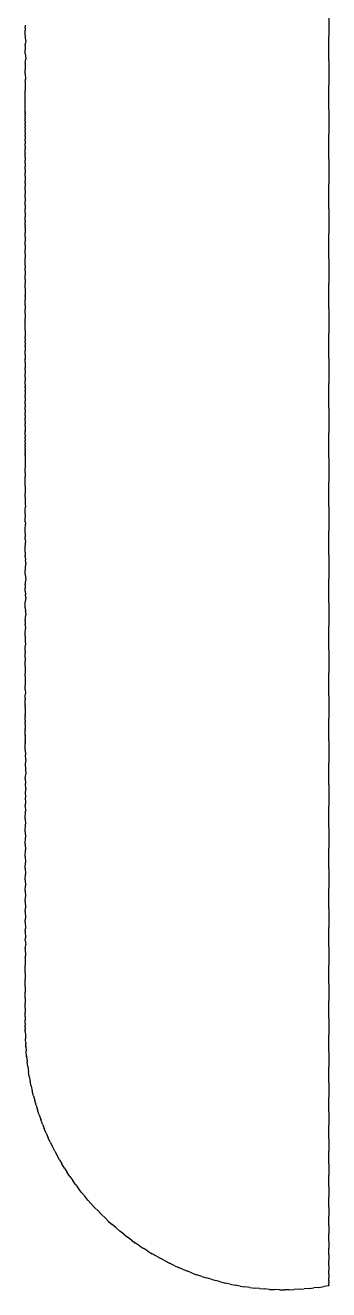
# Model space of a CAD drawing. Header units: metres. Extents: x 64 to 540, y -564 to -64.
# Drawn here: x 64.2 to 81.8, y -539.8 to -466.3 of the extents above; entities that cross this region are included whole.
import ezdxf

# ---------------------------------------------------------------- set-up
doc = ezdxf.new("R2010")
doc.units = ezdxf.units.M

msp = doc.modelspace()

# ---------------------------------------------------------------- linework, layer by layer
for p, q in [((81.783, -465.574), (81.783, -466.98)), ((64.178, -466.488), (64.192, -466.324)), ((64.178, -466.488), (64.178, -466.635)), ((64.178, -466.841), (64.178, -466.635)), ((64.205, -467.219), (64.178, -466.841)), ((81.783, -468.386), (81.783, -466.98)), ((64.178, -467.505), (64.192, -467.362)), ((64.178, -467.505), (64.178, -467.765)), ((64.205, -467.219), (64.192, -467.362)), ((64.178, -467.978), (64.178, -467.765)), ((64.178, -467.978), (64.205, -468.275)), ((64.178, -468.54), (64.192, -468.418)), ((64.192, -468.418), (64.205, -468.275)), ((81.783, -468.386), (81.783, -469.808)), ((64.178, -468.54), (64.178, -468.929)), ((64.178, -469.148), (64.178, -468.929)), ((64.178, -469.148), (64.192, -469.453)), ((64.178, -469.575), (64.192, -469.453)), ((64.178, -469.575), (64.178, -470.123)), ((81.783, -471.23), (81.783, -469.808)), ((64.178, -470.348), (64.178, -470.123)), ((64.178, -470.624), (64.178, -470.348)), ((64.178, -471.329), (64.178, -470.624)), ((64.178, -471.342), (64.178, -471.329)), ((64.178, -471.342), (64.178, -471.36)), ((64.178, -471.379), (64.178, -471.36)), ((64.178, -471.379), (64.178, -471.41)), ((64.178, -471.441), (64.178, -471.41)), ((81.783, -471.23), (81.783, -472.665)), ((64.178, -471.441), (64.178, -471.484)), ((64.178, -471.528), (64.178, -471.484)), ((64.178, -471.528), (64.178, -471.576)), ((64.178, -471.576), (64.178, -471.583)), ((64.178, -471.639), (64.178, -471.583)), ((64.178, -471.673), (64.178, -471.639)), ((64.178, -471.673), (64.178, -471.706)), ((64.178, -471.774), (64.178, -471.706)), ((64.178, -471.774), (64.178, -471.81)), ((64.178, -471.853), (64.178, -471.81)), ((64.178, -471.933), (64.178, -471.853)), ((64.178, -471.933), (64.178, -472.024)), ((64.178, -472.115), (64.178, -472.024)), ((64.178, -472.115), (64.178, -472.218)), ((64.178, -472.32), (64.178, -472.218)), ((64.178, -472.32), (64.178, -472.434)), ((64.178, -472.548), (64.178, -472.434)), ((64.178, -472.548), (64.178, -472.593)), ((64.178, -472.593), (64.178, -472.673)), ((64.178, -472.734), (64.178, -472.673)), ((64.178, -472.798), (64.178, -472.734)), ((64.178, -472.798), (64.178, -472.827)), ((64.178, -472.827), (64.178, -472.933)), ((81.783, -474.1), (81.783, -472.665)), ((64.178, -473.068), (64.178, -472.933)), ((64.178, -473.068), (64.178, -473.214)), ((64.178, -473.36), (64.178, -473.214)), ((64.178, -473.36), (64.178, -473.515)), ((64.178, -473.671), (64.178, -473.515)), ((64.178, -473.795), (64.178, -473.671)), ((64.178, -473.795), (64.178, -473.836)), ((64.178, -473.862), (64.178, -473.836)), ((64.178, -474.001), (64.178, -473.862)), ((64.178, -474.001), (64.178, -474.1)), ((64.178, -474.1), (64.178, -474.175)), ((64.178, -474.349), (64.178, -474.175)), ((64.178, -474.349), (64.178, -474.532)), ((81.783, -474.1), (81.783, -475.544)), ((64.178, -474.715), (64.178, -474.532)), ((64.178, -474.715), (64.178, -474.866)), ((64.178, -474.866), (64.178, -474.906)), ((64.178, -475.097), (64.178, -474.906)), ((64.178, -475.097), (64.178, -475.296)), ((64.178, -475.296), (64.178, -475.391)), ((64.178, -475.495), (64.178, -475.391)), ((64.178, -475.495), (64.178, -475.636)), ((64.178, -475.636), (64.178, -475.701)), ((64.178, -475.907), (64.178, -475.701)), ((81.783, -476.987), (81.783, -475.544)), ((64.178, -475.907), (64.178, -475.937)), ((64.178, -475.937), (64.178, -476.12)), ((64.178, -476.333), (64.178, -476.12)), ((64.178, -476.333), (64.178, -476.453)), ((64.178, -476.453), (64.178, -476.552)), ((64.178, -476.697), (64.178, -476.552)), ((64.178, -476.771), (64.178, -476.697)), ((64.178, -476.771), (64.178, -476.944)), ((64.178, -476.944), (64.178, -476.996)), ((64.178, -477.014), (64.178, -476.996)), ((64.178, -477.221), (64.178, -477.014)), ((64.178, -477.221), (64.178, -477.451)), ((81.783, -476.987), (81.783, -478.436)), ((64.178, -477.681), (64.178, -477.451)), ((64.178, -477.681), (64.178, -477.768)), ((64.178, -477.915), (64.178, -477.768)), ((64.178, -477.915), (64.178, -478.014)), ((64.178, -478.091), (64.178, -478.014)), ((64.178, -478.091), (64.178, -478.149)), ((64.178, -478.149), (64.178, -478.263)), ((64.178, -478.263), (64.178, -478.388)), ((64.178, -478.626), (64.178, -478.388)), ((64.178, -478.626), (64.178, -478.868)), ((81.783, -479.886), (81.783, -478.436)), ((64.178, -479.092), (64.178, -478.868)), ((64.178, -479.11), (64.178, -479.092)), ((64.178, -479.11), (64.178, -479.173)), ((64.178, -479.173), (64.178, -479.34)), ((64.178, -479.34), (64.178, -479.354)), ((64.178, -479.599), (64.178, -479.354)), ((64.178, -479.599), (64.178, -479.846)), ((64.178, -480.092), (64.178, -479.846)), ((64.178, -480.254), (64.178, -480.092)), ((81.783, -479.886), (81.783, -481.337)), ((64.178, -480.254), (64.178, -480.34)), ((64.178, -480.34), (64.178, -480.421)), ((64.178, -480.589), (64.178, -480.421)), ((64.178, -480.589), (64.178, -480.67)), ((64.178, -480.67), (64.178, -480.838)), ((64.178, -480.92), (64.178, -480.838)), ((64.178, -481.087), (64.178, -480.92)), ((64.178, -481.087), (64.178, -481.337)), ((64.178, -481.586), (64.178, -481.337)), ((64.178, -481.586), (64.178, -481.753)), ((81.783, -482.788), (81.783, -481.337)), ((64.178, -481.753), (64.178, -481.835)), ((64.178, -481.835), (64.178, -482.003)), ((64.178, -482.084), (64.178, -482.003)), ((64.178, -482.084), (64.178, -482.252)), ((64.178, -482.333), (64.178, -482.252)), ((64.178, -482.419), (64.178, -482.333)), ((64.178, -482.581), (64.178, -482.419)), ((64.178, -482.581), (64.178, -482.828)), ((64.178, -483.074), (64.178, -482.828)), ((64.178, -483.074), (64.178, -483.319)), ((81.783, -482.788), (81.783, -484.237)), ((64.178, -483.319), (64.178, -483.333)), ((64.178, -483.501), (64.178, -483.333)), ((64.178, -483.563), (64.178, -483.501)), ((64.178, -483.563), (64.178, -483.581)), ((64.178, -483.805), (64.178, -483.581)), ((64.178, -484.047), (64.178, -483.805)), ((64.178, -484.047), (64.178, -484.285)), ((64.178, -484.285), (64.178, -484.41)), ((64.178, -484.524), (64.178, -484.41)), ((64.178, -484.524), (64.178, -484.582)), ((64.178, -484.582), (64.178, -484.659)), ((81.783, -485.686), (81.783, -484.237)), ((64.178, -484.758), (64.178, -484.659)), ((64.178, -484.758), (64.178, -484.905)), ((64.178, -484.993), (64.178, -484.905)), ((64.178, -484.993), (64.178, -485.222)), ((64.178, -485.452), (64.178, -485.222)), ((64.178, -485.452), (64.178, -485.659)), ((64.178, -485.677), (64.178, -485.659)), ((64.178, -485.677), (64.178, -485.729)), ((64.178, -485.902), (64.178, -485.729)), ((64.178, -485.902), (64.178, -485.976)), ((64.178, -485.976), (64.178, -486.121)), ((81.783, -485.686), (81.783, -487.13)), ((64.178, -486.121), (64.178, -486.221)), ((64.178, -486.34), (64.178, -486.221)), ((64.178, -486.34), (64.178, -486.553)), ((64.178, -486.737), (64.178, -486.553)), ((64.178, -486.766), (64.178, -486.737)), ((64.178, -486.766), (64.178, -486.972)), ((64.178, -487.178), (64.178, -486.972)), ((64.178, -487.178), (64.178, -487.282)), ((64.178, -487.377), (64.178, -487.282)), ((64.178, -487.377), (64.178, -487.524)), ((64.178, -487.576), (64.178, -487.524)), ((81.783, -488.573), (81.783, -487.13)), ((64.178, -487.576), (64.178, -487.767)), ((64.178, -487.767), (64.178, -487.807)), ((64.178, -487.958), (64.178, -487.807)), ((64.178, -487.958), (64.178, -488.141)), ((64.178, -488.324), (64.178, -488.141)), ((64.178, -488.324), (64.178, -488.498)), ((64.178, -488.573), (64.178, -488.498)), ((64.178, -488.672), (64.178, -488.573)), ((64.178, -488.672), (64.178, -488.811)), ((64.178, -488.837), (64.178, -488.811)), ((64.178, -488.878), (64.178, -488.837)), ((64.178, -489.002), (64.178, -488.878)), ((64.178, -489.002), (64.178, -489.158)), ((81.783, -488.573), (81.783, -490.008)), ((64.178, -489.314), (64.178, -489.158)), ((64.178, -489.314), (64.178, -489.459)), ((64.178, -489.605), (64.178, -489.459)), ((64.178, -489.605), (64.178, -489.74)), ((64.178, -489.74), (64.178, -489.846)), ((64.178, -489.876), (64.178, -489.846)), ((64.178, -489.876), (64.178, -489.939)), ((64.178, -490), (64.178, -489.939)), ((64.178, -490.125), (64.178, -490)), ((64.178, -490.125), (64.178, -490.239)), ((64.178, -490.353), (64.178, -490.239)), ((64.178, -490.353), (64.178, -490.455)), ((64.178, -490.558), (64.178, -490.455)), ((81.783, -491.443), (81.783, -490.008)), ((64.178, -490.558), (64.178, -490.649)), ((64.178, -490.74), (64.178, -490.649)), ((64.178, -490.74), (64.178, -490.82)), ((64.178, -490.863), (64.178, -490.82)), ((64.178, -490.899), (64.178, -490.863)), ((64.178, -490.899), (64.178, -490.967)), ((64.178, -491), (64.178, -490.967)), ((64.178, -491.034), (64.178, -491)), ((64.178, -491.034), (64.178, -491.09)), ((64.178, -491.09), (64.178, -491.098)), ((64.178, -491.145), (64.178, -491.098)), ((64.178, -491.145), (64.178, -491.189)), ((64.178, -491.232), (64.178, -491.189)), ((64.178, -491.232), (64.178, -491.263)), ((64.178, -491.294), (64.178, -491.263)), ((64.178, -491.294), (64.178, -491.313)), ((64.178, -491.313), (64.178, -491.331)), ((64.178, -491.331), (64.178, -491.344)), ((64.178, -491.344), (64.178, -492.049)), ((81.783, -491.443), (81.783, -492.865)), ((64.178, -492.095), (64.178, -492.049)), ((64.178, -492.325), (64.178, -492.095)), ((64.178, -492.325), (64.178, -492.55)), ((64.178, -493.099), (64.178, -492.55)), ((64.178, -493.099), (64.178, -493.301)), ((64.178, -493.301), (64.178, -493.525)), ((81.783, -494.287), (81.783, -492.865)), ((64.178, -493.744), (64.178, -493.525)), ((64.178, -493.744), (64.178, -494.133)), ((64.178, -494.133), (64.192, -494.277)), ((64.178, -494.476), (64.192, -494.277)), ((64.178, -494.695), (64.178, -494.476)), ((64.178, -494.695), (64.178, -494.908)), ((64.178, -495.168), (64.178, -494.908)), ((81.783, -494.287), (81.783, -495.693)), ((64.178, -495.168), (64.192, -495.311)), ((64.178, -495.619), (64.192, -495.311)), ((64.178, -495.832), (64.178, -495.619)), ((64.178, -495.832), (64.178, -496.038)), ((64.178, -496.185), (64.178, -496.038)), ((64.178, -496.185), (64.192, -496.35)), ((64.178, -496.727), (64.192, -496.35)), ((81.783, -497.099), (81.783, -495.693)), ((64.178, -496.933), (64.178, -496.727)), ((64.178, -496.933), (64.178, -497.132)), ((81.783, -497.099), (81.783, -498.486)), ((64.178, -497.203), (64.178, -497.132)), ((64.178, -497.203), (64.192, -497.367)), ((64.205, -497.531), (64.178, -497.796)), ((64.178, -497.796), (64.178, -497.995)), ((64.205, -497.531), (64.192, -497.367)), ((64.178, -498.2), (64.178, -497.995)), ((64.178, -498.2), (64.192, -498.385)), ((64.178, -498.824), (64.205, -498.55)), ((64.192, -498.385), (64.205, -498.55)), ((81.783, -499.872), (81.783, -498.486)), ((64.178, -498.824), (64.178, -499.015)), ((64.178, -499.198), (64.178, -499.015)), ((64.178, -499.198), (64.192, -499.383)), ((64.205, -499.568), (64.178, -499.809)), ((64.178, -499.992), (64.178, -499.809)), ((64.178, -500.166), (64.178, -499.992)), ((64.205, -499.568), (64.192, -499.383)), ((81.783, -499.872), (81.783, -501.236)), ((64.178, -500.166), (64.178, -500.173)), ((64.178, -500.173), (64.192, -500.358)), ((64.178, -500.922), (64.205, -500.564)), ((64.192, -500.379), (64.192, -500.358)), ((64.192, -500.379), (64.205, -500.564)), ((64.178, -500.922), (64.178, -501.087)), ((64.178, -501.149), (64.178, -501.087)), ((64.178, -501.149), (64.192, -501.354)), ((64.178, -501.638), (64.192, -501.354)), ((81.783, -502.599), (81.783, -501.236)), ((64.178, -501.803), (64.178, -501.638)), ((64.178, -501.803), (64.178, -502.1)), ((64.178, -502.1), (64.192, -502.305)), ((64.178, -502.478), (64.192, -502.305)), ((64.178, -502.634), (64.178, -502.478)), ((64.178, -502.634), (64.178, -502.78)), ((64.178, -503.05), (64.178, -502.78)), ((81.783, -502.599), (81.783, -503.936)), ((64.178, -503.05), (64.178, -503.266)), ((64.178, -503.412), (64.178, -503.266)), ((64.178, -503.547), (64.178, -503.412)), ((64.178, -503.547), (64.178, -503.974)), ((64.178, -504.134), (64.178, -503.974)), ((64.178, -504.134), (64.178, -504.259)), ((64.178, -504.259), (64.178, -504.676)), ((81.783, -505.273), (81.783, -503.936)), ((64.178, -504.8), (64.178, -504.676)), ((64.178, -504.898), (64.178, -504.8)), ((64.178, -504.898), (64.178, -504.914)), ((64.178, -504.914), (64.192, -505.142)), ((64.178, -505.294), (64.192, -505.142)), ((64.178, -505.408), (64.178, -505.294)), ((64.178, -505.408), (64.178, -505.511)), ((64.178, -505.793), (64.178, -505.511)), ((64.178, -505.793), (64.178, -505.853)), ((64.178, -505.956), (64.178, -505.853)), ((81.783, -505.273), (81.783, -506.581)), ((64.178, -505.956), (64.178, -506.047)), ((64.178, -506.047), (64.178, -506.352)), ((64.178, -506.443), (64.178, -506.352)), ((64.178, -506.443), (64.178, -506.522)), ((64.178, -506.687), (64.178, -506.522)), ((81.783, -507.888), (81.783, -506.581)), ((64.178, -506.687), (64.178, -506.788)), ((64.178, -506.867), (64.178, -506.788)), ((64.178, -506.935), (64.178, -506.867)), ((64.178, -506.935), (64.178, -507.16)), ((64.178, -507.228), (64.178, -507.16)), ((64.178, -507.228), (64.178, -507.283)), ((64.178, -507.524), (64.178, -507.283)), ((64.178, -507.524), (64.178, -507.55)), ((64.178, -507.568), (64.178, -507.55)), ((64.178, -507.568), (64.178, -507.712)), ((64.178, -507.756), (64.178, -507.712)), ((64.178, -507.756), (64.178, -507.787)), ((64.178, -507.787), (64.178, -507.89)), ((64.178, -507.921), (64.178, -507.89)), ((64.178, -507.921), (64.178, -507.94)), ((64.178, -507.94), (64.178, -508.002)), ((64.178, -508.021), (64.178, -508.002)), ((64.178, -508.021), (64.178, -508.054)), ((64.178, -508.413), (64.178, -508.054)), ((81.783, -507.888), (81.783, -509.162)), ((64.178, -508.413), (64.192, -508.694)), ((64.205, -508.975), (64.192, -508.694)), ((64.205, -508.975), (64.178, -509.243)), ((64.178, -509.243), (64.192, -509.523)), ((64.192, -509.541), (64.192, -509.523)), ((64.192, -509.541), (64.205, -509.821)), ((81.783, -510.437), (81.783, -509.162)), ((64.178, -510.072), (64.205, -509.821)), ((64.178, -510.072), (64.192, -510.37)), ((64.205, -510.668), (64.178, -510.866)), ((64.178, -510.866), (64.192, -511.18)), ((64.205, -510.668), (64.192, -510.37)), ((81.783, -510.437), (81.783, -511.675)), ((64.178, -511.659), (64.205, -511.478)), ((64.178, -511.659), (64.192, -511.974)), ((64.205, -511.478), (64.192, -511.18)), ((81.783, -512.913), (81.783, -511.675)), ((64.178, -512.415), (64.192, -511.974)), ((64.178, -512.415), (64.192, -512.73)), ((64.178, -513.171), (64.192, -512.73)), ((64.178, -513.171), (64.192, -513.501)), ((81.783, -512.913), (81.783, -514.112)), ((64.178, -513.888), (64.192, -513.501)), ((64.178, -513.888), (64.192, -514.218)), ((64.178, -514.604), (64.192, -514.218)), ((64.178, -514.604), (64.192, -514.949)), ((81.783, -515.31), (81.783, -514.112)), ((64.178, -515.279), (64.192, -514.949)), ((64.178, -515.279), (64.192, -515.624)), ((81.783, -515.31), (81.783, -516.467)), ((64.178, -515.954), (64.192, -515.638)), ((64.178, -515.954), (64.192, -516.313)), ((64.192, -515.638), (64.192, -515.624)), ((64.178, -516.586), (64.192, -516.313)), ((64.178, -516.586), (64.192, -516.945)), ((81.783, -517.624), (81.783, -516.467)), ((64.178, -517.218), (64.192, -516.958)), ((64.178, -517.218), (64.192, -517.59)), ((64.178, -517.806), (64.192, -517.59)), ((64.192, -516.958), (64.192, -516.945)), ((81.783, -517.624), (81.783, -518.735)), ((64.178, -517.806), (64.192, -518.178)), ((64.178, -518.393), (64.192, -518.19)), ((64.178, -518.393), (64.192, -518.777)), ((64.192, -518.19), (64.192, -518.178)), ((64.178, -518.934), (64.192, -518.777)), ((64.178, -518.934), (64.192, -519.319)), ((81.783, -519.847), (81.783, -518.735)), ((64.178, -519.476), (64.192, -519.319)), ((64.178, -519.476), (64.205, -519.714)), ((64.178, -519.97), (64.192, -519.871)), ((64.192, -519.871), (64.205, -519.714)), ((81.783, -519.847), (81.783, -520.91)), ((64.178, -519.97), (64.192, -520.365)), ((64.178, -520.464), (64.192, -520.365)), ((64.178, -520.464), (64.178, -520.909)), ((64.178, -521.354), (64.178, -520.909)), ((81.783, -521.974), (81.783, -520.91)), ((64.178, -521.354), (64.178, -521.75)), ((64.178, -522.145), (64.178, -521.75)), ((81.783, -521.974), (81.783, -522.987)), ((64.178, -522.145), (64.178, -522.49)), ((64.178, -522.835), (64.178, -522.49)), ((64.178, -522.835), (64.178, -523.128)), ((64.178, -523.421), (64.178, -523.128)), ((64.178, -523.421), (64.178, -523.662)), ((81.783, -524), (81.783, -522.987)), ((64.178, -523.903), (64.178, -523.662)), ((64.178, -523.903), (64.178, -524.091)), ((64.178, -524.279), (64.178, -524.091)), ((64.178, -524.279), (64.178, -524.414)), ((81.783, -524), (81.783, -524.96)), ((64.178, -524.549), (64.178, -524.414)), ((64.178, -524.549), (64.178, -524.63)), ((64.178, -524.71), (64.178, -524.63)), ((64.178, -524.71), (64.178, -524.737)), ((64.178, -524.764), (64.178, -524.737)), ((64.178, -524.764), (64.192, -524.997)), ((64.192, -524.997), (64.192, -525.079)), ((81.783, -525.92), (81.783, -524.96)), ((64.192, -525.079), (64.192, -525.16)), ((64.192, -525.16), (64.192, -525.188)), ((64.192, -525.215), (64.192, -525.188)), ((64.205, -525.444), (64.192, -525.215)), ((64.205, -525.444), (64.205, -525.527)), ((64.205, -525.61), (64.205, -525.527)), ((64.205, -525.61), (64.205, -525.637)), ((64.205, -525.665), (64.205, -525.637)), ((64.205, -525.665), (64.228, -525.896)), ((64.228, -525.923), (64.228, -525.896)), ((64.228, -525.951), (64.228, -525.923)), ((64.251, -526.182), (64.228, -525.951)), ((64.251, -526.182), (64.251, -526.21)), ((64.251, -526.237), (64.251, -526.21)), ((64.251, -526.237), (64.284, -526.495)), ((81.783, -525.92), (81.783, -526.825)), ((64.284, -526.495), (64.284, -526.523)), ((64.318, -526.78), (64.284, -526.523)), ((64.318, -526.808), (64.318, -526.78)), ((64.318, -526.808), (64.363, -527.092)), ((64.407, -527.376), (64.363, -527.092)), ((81.783, -527.73), (81.783, -526.825)), ((64.407, -527.376), (64.463, -527.657)), ((64.518, -527.939), (64.463, -527.657)), ((64.518, -527.939), (64.584, -528.219)), ((81.783, -527.73), (81.783, -528.577)), ((64.65, -528.498), (64.584, -528.219)), ((64.65, -528.498), (64.727, -528.775)), ((81.783, -529.424), (81.783, -528.577)), ((64.804, -529.052), (64.727, -528.775)), ((64.804, -529.052), (64.891, -529.325)), ((64.979, -529.599), (64.891, -529.325)), ((81.783, -529.424), (81.783, -530.211)), ((64.979, -529.599), (65.076, -529.869)), ((65.174, -530.139), (65.076, -529.869)), ((65.174, -530.139), (65.282, -530.405)), ((65.39, -530.672), (65.282, -530.405)), ((65.39, -530.672), (65.508, -530.933)), ((81.783, -530.998), (81.783, -530.211)), ((65.627, -531.195), (65.508, -530.933)), ((65.627, -531.195), (65.755, -531.452)), ((65.883, -531.709), (65.755, -531.452)), ((81.783, -530.998), (81.783, -531.724)), ((65.883, -531.709), (66.021, -531.961)), ((66.159, -532.213), (66.021, -531.961)), ((66.159, -532.213), (66.306, -532.46)), ((81.783, -532.449), (81.783, -531.724)), ((66.453, -532.707), (66.306, -532.46)), ((66.453, -532.707), (66.61, -532.947)), ((66.767, -533.188), (66.61, -532.947)), ((81.783, -532.449), (81.783, -533.111)), ((66.767, -533.188), (66.933, -533.422)), ((67.098, -533.657), (66.933, -533.422)), ((67.098, -533.657), (67.273, -533.885)), ((81.783, -533.773), (81.783, -533.111)), ((81.783, -533.773), (81.783, -534.37)), ((67.448, -534.113), (67.273, -533.885)), ((67.448, -534.113), (67.631, -534.334)), ((67.814, -534.555), (67.631, -534.334)), ((67.814, -534.555), (68.006, -534.769)), ((81.783, -534.966), (81.783, -534.37)), ((68.198, -534.983), (68.006, -534.769)), ((68.198, -534.983), (68.397, -535.19)), ((68.597, -535.396), (68.397, -535.19)), ((81.783, -534.966), (81.783, -535.497)), ((68.597, -535.396), (68.804, -535.595)), ((69.012, -535.794), (68.804, -535.595)), ((69.012, -535.794), (69.227, -535.984)), ((69.442, -536.175), (69.227, -535.984)), ((81.783, -536.027), (81.783, -535.497)), ((81.783, -536.027), (81.783, -536.489)), ((69.442, -536.175), (69.664, -536.357)), ((69.886, -536.539), (69.664, -536.357)), ((69.886, -536.539), (70.115, -536.713)), ((70.343, -536.887), (70.115, -536.713)), ((81.783, -536.951), (81.783, -536.489)), ((70.343, -536.887), (70.579, -537.051)), ((70.814, -537.216), (70.579, -537.051)), ((70.814, -537.216), (71.056, -537.372)), ((71.297, -537.527), (71.056, -537.372)), ((81.783, -536.951), (81.783, -537.344)), ((81.783, -537.737), (81.783, -537.344)), ((71.297, -537.527), (71.544, -537.673)), ((71.792, -537.82), (71.544, -537.673)), ((71.792, -537.82), (72.044, -537.956)), ((72.297, -538.093), (72.044, -537.956)), ((72.297, -538.093), (72.555, -538.22)), ((72.812, -538.347), (72.555, -538.22)), ((81.783, -537.737), (81.783, -538.06)), ((81.783, -538.383), (81.783, -538.06)), ((72.812, -538.347), (73.075, -538.463)), ((73.337, -538.58), (73.075, -538.463)), ((73.337, -538.58), (73.604, -538.687)), ((73.87, -538.794), (73.604, -538.687)), ((73.87, -538.794), (74.141, -538.89)), ((74.412, -538.987), (74.141, -538.89)), ((81.783, -538.383), (81.783, -538.635)), ((81.783, -538.886), (81.783, -538.635)), ((81.783, -538.886), (81.783, -539.067)), ((74.412, -538.987), (74.686, -539.073)), ((74.96, -539.159), (74.686, -539.073)), ((74.96, -539.159), (75.237, -539.234)), ((75.514, -539.31), (75.237, -539.234)), ((75.514, -539.31), (75.794, -539.375)), ((76.074, -539.44), (75.794, -539.375)), ((76.074, -539.44), (76.356, -539.494)), ((76.638, -539.548), (76.356, -539.494)), ((76.638, -539.548), (76.922, -539.591)), ((77.206, -539.634), (76.922, -539.591)), ((77.206, -539.634), (77.491, -539.666)), ((77.777, -539.699), (77.491, -539.666)), ((77.777, -539.699), (78.063, -539.72)), ((80.645, -539.693), (80.358, -539.715)), ((80.645, -539.693), (80.93, -539.659)), ((81.215, -539.625), (80.93, -539.659)), ((81.215, -539.625), (81.499, -539.581)), ((81.783, -539.537), (81.499, -539.581)), ((81.783, -539.247), (81.783, -539.067)), ((81.783, -539.247), (81.783, -539.356)), ((81.783, -539.464), (81.783, -539.356)), ((81.783, -539.464), (81.783, -539.5)), ((81.783, -539.537), (81.783, -539.5)), ((78.349, -539.741), (78.063, -539.72)), ((78.349, -539.741), (78.637, -539.752)), ((78.924, -539.762), (78.637, -539.752)), ((78.924, -539.762), (79.211, -539.762)), ((79.498, -539.761), (79.211, -539.762)), ((79.498, -539.761), (79.785, -539.749)), ((80.072, -539.738), (79.785, -539.749)), ((80.072, -539.738), (80.358, -539.715))]:
    msp.add_line(p, q)

doc.saveas('drawing.dxf')
